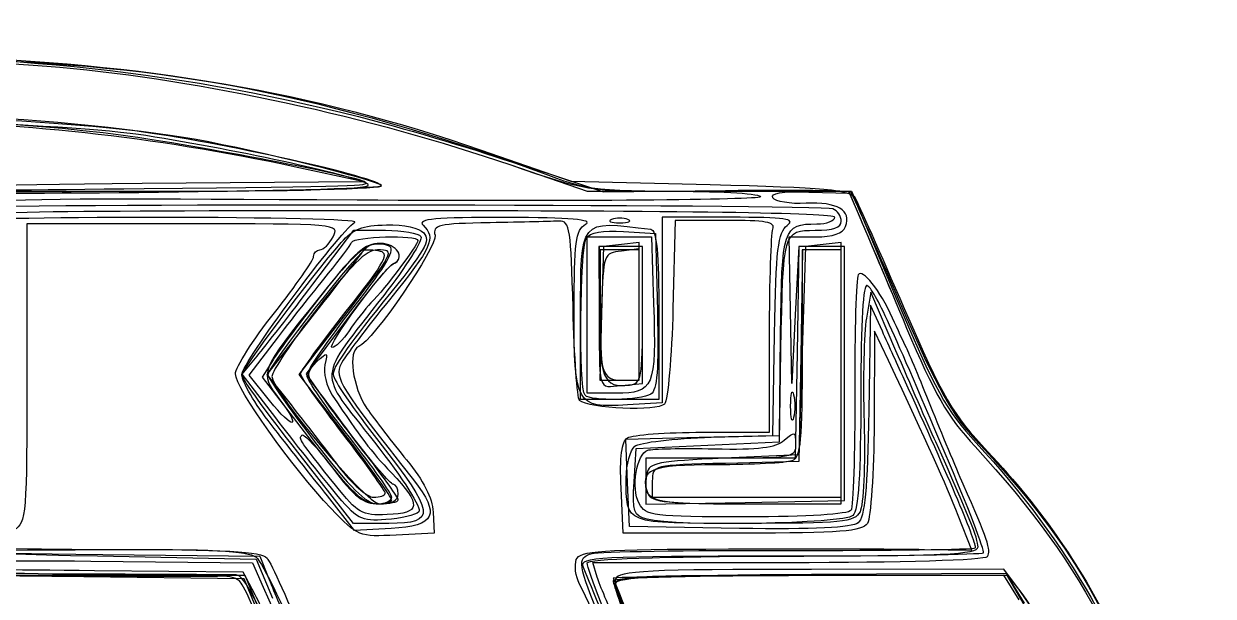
# Model space of a CAD drawing. Extents: x 0 to 107, y 0 to 68.
# Drawn here: x 59.06 to 107.36, y 44.59 to 67.84 of the extents above; entities that cross this region are included whole.
import ezdxf

# ---------------------------------------------------------------- set-up
doc = ezdxf.new("R2010")
doc.units = 0
doc.layers.add('Layer_1', color=7, linetype='CONTINUOUS')

msp = doc.modelspace()

# ---------------------------------------------------------------- linework, layer by layer
at = {"layer": 'Layer_1', "color": 7}
for points in [[(77.633625, 62.712865), (81.276946, 61.445104), (86.937166, 61.308645)], [(77.837363, 62.596588), (82.599864, 61.021594), (87.562678, 61.072964)], [(63.870928, 61.367088), (72.810277, 61.436768), (70.032152, 62.034398)], [(78.832328, 62.108971), (81.932733, 61.039898), (87.242114, 61.039898), (92.551496, 61.039898), (93.03789, 59.915419)], [(78.832328, 62.108971), (81.932733, 61.039898), (87.242114, 61.039898), (92.551496, 61.039898), (93.03789, 59.915419)], [(54.950898, 60.394051), (54.950898, 61.039894), (64.131942, 61.039894)], [(54.950898, 60.394051), (54.950898, 61.039894), (64.131942, 61.039894)], [(54.950898, 60.394051), (54.950898, 61.039894), (64.131942, 61.039894)], [(54.950898, 60.394051), (54.950898, 61.039894), (64.131942, 61.039894)], [(87.363902, 61.039894), (92.669177, 61.039894), (94.491887, 56.698639)], [(87.363902, 61.039894), (92.669177, 61.039894), (94.491887, 56.698639)], [(87.363902, 61.039894), (92.669177, 61.039894), (94.491887, 56.698639)], [(87.363902, 61.039894), (92.669177, 61.039894), (94.491887, 56.698639)], [(90.946104, 61.007995), (92.587404, 60.958745), (93.055843, 59.874854)], [(87.743668, 59.981864), (84.981118, 59.982181), (84.981118, 56.211556), (84.981118, 52.44093), (83.570576, 52.36021)], [(65.543544, 59.716996), (59.184235, 59.716996), (59.184235, 53.640886)], [(70.80295, 57.269581), (72.456432, 59.452394), (73.74222, 59.452394)], [(87.565794, 59.854694), (85.510282, 59.849294), (85.421832, 56.277653)], [(81.938405, 56.01281), (81.938405, 59.187811), (83.243751, 59.187811), (84.549094, 59.187811), (84.636034, 56.475831)], [(83.419215, 59.402401), (84.716533, 59.320101), (84.791463, 56.166145)], [(87.362363, 50.191999), (84.319653, 50.191999), (84.319653, 49.259064), (84.319653, 48.326133), (88.35455, 48.399173), (92.389447, 48.472213), (92.389447, 53.631589), (92.389447, 58.790965), (91.463405, 58.790965), (90.537364, 58.790965), (90.390718, 56.01284), (90.24407, 53.234714), (90.19228, 56.211277), (90.14049, 59.187841), (91.207126, 59.187841)], [(92.257157, 53.649133), (92.257157, 58.958375), (91.529553, 58.874655), (90.801949, 58.790935), (90.669657, 54.557601), (90.537366, 50.324266), (87.497561, 50.191975)], [(92.257157, 53.649133), (92.257157, 58.958375), (91.529553, 58.874655), (90.801949, 58.790935), (90.669657, 54.557601), (90.537366, 50.324266), (87.497561, 50.191975)], [(92.257157, 53.649133), (92.257157, 58.958375), (91.529553, 58.874655), (90.801949, 58.790935), (90.669657, 54.557601), (90.537366, 50.324266), (87.497561, 50.191975)], [(92.257157, 53.649133), (92.257157, 58.958375), (91.529553, 58.874655), (90.801949, 58.790935), (90.669657, 54.557601), (90.537366, 50.324266), (87.497561, 50.191975)], [(84.187364, 56.01281), (84.187364, 58.790935), (83.300716, 58.790935), (82.414068, 58.790935), (82.423568, 56.171397)], [(84.187364, 56.01281), (84.187364, 58.790935), (83.300716, 58.790935), (82.414068, 58.790935), (82.423568, 56.171397)], [(84.187364, 56.01281), (84.187364, 58.790935), (83.309444, 58.790935), (82.431523, 58.790935), (82.430223, 56.409685)], [(84.055072, 56.030384), (84.055072, 58.693792), (83.327468, 58.610072)], [(92.257157, 53.631559), (92.257157, 58.658643), (91.469961, 58.658643), (90.682765, 58.658643), (90.610065, 54.359163), (90.537365, 50.059683), (87.560801, 49.984873)], [(92.257157, 53.499267), (92.257157, 58.658643), (91.463407, 58.658643), (90.669657, 58.658643), (90.669657, 54.453616)], [(94.480812, 54.557601), (93.458471, 56.938852), (93.27669, 55.880518)], [(94.480812, 54.557597), (93.458471, 56.938848), (93.27669, 55.880514)], [(70.855028, 56.060194), (68.932263, 53.594036), (69.910269, 52.356026)], [(93.927335, 55.351352), (93.447782, 56.409685), (93.375212, 52.13727)], [(72.122525, 51.134541), (70.24415, 53.600998), (71.946122, 55.799092)], [(71.132935, 52.766275), (70.532958, 53.620783), (72.172584, 55.808984)], [(71.132935, 52.766275), (70.532958, 53.620783), (72.172584, 55.808984)], [(84.848822, 56.01281), (84.848822, 52.573226), (83.261322, 52.573226), (81.673821, 52.573226), (81.673821, 55.99498)], [(84.848822, 56.01281), (84.848822, 52.573226), (83.261322, 52.573226), (81.673821, 52.573226), (81.673821, 55.99498)], [(83.119722, 52.837809), (81.938405, 52.837809), (81.938405, 56.01281)], [(83.327372, 53.151775), (84.187387, 53.234685), (84.187364, 56.01281)], [(83.385311, 53.366976), (84.055072, 53.366976), (84.055072, 56.030384)], [(69.030153, 52.542711), (68.204341, 53.570325), (69.395408, 55.122297)], [(88.121126, 47.341166), (83.658197, 47.413846), (83.580167, 49.191007), (83.502127, 50.968167), (86.490581, 51.043087), (89.479031, 51.118007), (89.549301, 55.219051)], [(86.634749, 51.246255), (89.346742, 51.250355), (89.346742, 55.197466)], [(86.980768, 51.042053), (89.743615, 51.118013), (89.792555, 55.192809)], [(86.980768, 51.042049), (89.743615, 51.118009), (89.792555, 55.192805)], [(94.175705, 54.160724), (93.612901, 55.35135), (93.592421, 51.647182)], [(69.287913, 51.831422), (67.92575, 53.603159), (68.53761, 54.344963)], [(69.183982, 54.195803), (68.732687, 53.486088), (70.721294, 50.912989)], [(69.183982, 54.195803), (68.732687, 53.486088), (70.721294, 50.912989)], [(83.843993, 49.233953), (83.922783, 50.58885), (86.833201, 50.721141), (89.743619, 50.853433), (89.807979, 54.557601)], [(84.584238, 49.257269), (84.584238, 48.604476), (88.420697, 48.604476), (92.257156, 48.604476), (92.257157, 53.631559)], [(88.412395, 48.339891), (92.257157, 48.339891), (92.257157, 53.649133)], [(88.412395, 48.339891), (92.257157, 48.339891), (92.257157, 53.649133)], [(88.412395, 48.339891), (92.257157, 48.339891), (92.257157, 53.649133)], [(88.412395, 48.339891), (92.257157, 48.339891), (92.257157, 53.649133)], [(88.412395, 48.339891), (92.257157, 48.339891), (92.257157, 53.499267)], [(73.88581, 47.546141), (72.447801, 47.546141), (70.181642, 50.434636)], [(73.88581, 47.546141), (72.447801, 47.546141), (70.181642, 50.434636)], [(88.231594, 47.149263), (83.393599, 47.149263), (83.314399, 48.977662)], [(73.971806, 47.335669), (72.492638, 47.257499), (71.387897, 48.658582)], [(75.682057, 48.005757), (75.720697, 47.149286), (74.183658, 47.069466)], [(95.633578, 46.489806), (97.554791, 46.453086), (97.007633, 47.859514)], [(60.705587, 45.399067), (54.686315, 45.429517), (54.686315, 46.48785)], [(69.380012, 41.989889), (68.001233, 45.297182), (61.491762, 45.367912), (54.982294, 45.438642), (54.900454, 46.426242)], [(68.892477, 43.375867), (68.047776, 45.4233), (61.499337, 45.4264), (54.950898, 45.4295), (54.950898, 46.471069)], [(68.892477, 43.375867), (68.047776, 45.4233), (61.499337, 45.4264), (54.950898, 45.4295), (54.950898, 46.471069)], [(68.892477, 43.375867), (68.047776, 45.4233), (61.499337, 45.4264), (54.950898, 45.4295), (54.950898, 46.471069)], [(68.892477, 43.375867), (68.047776, 45.4233), (61.499337, 45.4264), (54.950898, 45.4295), (54.950898, 46.471069)], [(61.782773, 46.016127), (68.350457, 45.941317), (68.779913, 44.957789)], [(62.05244, 46.223223), (68.492518, 46.090931), (69.152397, 44.503431)], [(62.262911, 46.284731), (68.648877, 46.213951), (68.985422, 45.35869)], [(62.262911, 46.284727), (68.648877, 46.213947), (68.985422, 45.358686)], [(82.349026, 45.363441), (82.167316, 45.958753), (90.107035, 45.958753)], [(68.460225, 44.635723), (67.969862, 45.561765), (61.923401, 45.620975)], [(99.489492, 44.440379), (98.856524, 45.443068), (90.926631, 45.421688)], [(99.986766, 43.7384), (99.004034, 45.419337), (90.972079, 45.424437)], [(99.703323, 44.304521), (99.004034, 45.428526), (91.000386, 45.429055)], [(99.703323, 44.304521), (99.004034, 45.428526), (91.000386, 45.429055)], [(99.703323, 44.304521), (99.004034, 45.428526), (91.000386, 45.429055)], [(99.703323, 44.304521), (99.004034, 45.428526), (91.000386, 45.429055)], [(99.476168, 44.873184), (98.962424, 45.50752), (91.045729, 45.46623)], [(99.476168, 44.873184), (98.962424, 45.50752), (91.045729, 45.46623)], [(99.496321, 44.826599), (98.856334, 45.678933), (91.047073, 45.677633)]]:
    msp.add_lwpolyline(points, dxfattribs=at)
for points in [[(83.592051, 59.892206)], [(84.055072, 56.162676), (84.055072, 58.958375), (83.327468, 58.874655), (82.599864, 58.790935), (82.524464, 56.078956), (82.449064, 53.366976), (83.252072, 53.366976), (84.055077, 53.366976)], [(84.055072, 56.162676), (84.055072, 58.958375), (83.327468, 58.874655), (82.599864, 58.790935), (82.524464, 56.078956), (82.449064, 53.366976), (83.252072, 53.366976), (84.055077, 53.366976)], [(84.055072, 56.162676), (84.055072, 58.958375), (83.327468, 58.874655), (82.599864, 58.790935), (82.524464, 56.078956), (82.449064, 53.366976), (83.252072, 53.366976), (84.055077, 53.366976)], [(84.055072, 56.162676), (84.055072, 58.958375), (83.327468, 58.874655), (82.599864, 58.790935), (82.524464, 56.078956), (82.449064, 53.366976), (83.252072, 53.366976), (84.055077, 53.366976)], [(84.055072, 56.01281), (84.055072, 58.658643), (83.261322, 58.658643), (82.467572, 58.658643), (82.467572, 56.01281), (82.467572, 53.366976), (83.261322, 53.366976), (84.055072, 53.366976)], [(92.389449, 53.631559), (92.389449, 58.790935), (91.463407, 58.790935), (90.537366, 58.790935), (90.464666, 54.491455), (90.391966, 50.191975), (87.35581, 50.191975), (84.319654, 50.191975), (84.319654, 49.25904), (84.319654, 48.326109), (88.354551, 48.399149), (92.389448, 48.472189)], [(92.389449, 53.631559), (92.389449, 58.790935), (91.463407, 58.790935), (90.537366, 58.790935), (90.464666, 54.491455), (90.391966, 50.191975), (87.35581, 50.191975), (84.319654, 50.191975), (84.319654, 49.25904), (84.319654, 48.326109), (88.354551, 48.399149), (92.389448, 48.472189)], [(84.187392, 56.01281)], [(84.187392, 56.01281)], [(81.850212, 52.749608)], [(69.030153, 52.54272)], [(90.201874, 52.308642)], [(71.657948, 48.839602)], [(71.716892, 49.091409)], [(73.73632, 48.772464)], [(74.000903, 48.60531)], [(74.000903, 48.60531)], [(74.000903, 48.60531)], [(74.000903, 48.60531)], [(74.000903, 48.503988)], [(74.265487, 48.502914)], [(74.265487, 48.502914)]]:
    msp.add_lwpolyline(points, close=True, dxfattribs=at)
for points in [[(27.791423, 62.383379), (42.572727, 67.378023), (59.020866, 67.844252), (74.059612, 63.694871)], [(27.791423, 62.383379), (42.572727, 67.378023), (59.020866, 67.844252), (74.059612, 63.694871)], [(27.791423, 62.383379), (42.572727, 67.378023), (59.020866, 67.844252), (74.059612, 63.694871)], [(27.791423, 62.383379), (42.572727, 67.378023), (59.020866, 67.844252), (74.059612, 63.694871)], [(40.652898, 65.437908), (45.4586, 66.284842), (54.92321, 66.590786), (60.526998, 66.080339)], [(40.661738, 65.439443), (45.458262, 66.284804), (54.928306, 66.590334), (60.526998, 66.080352)], [(40.661738, 65.439443), (45.458262, 66.284804), (54.928306, 66.590334), (60.526998, 66.080352)], [(53.363397, 66.443673), (63.150528, 66.413203), (69.146665, 65.470667), (77.837363, 62.596588)], [(55.480065, 66.51483), (63.936269, 66.260946), (70.843955, 65.075459), (77.633625, 62.712865)], [(60.526998, 66.080352), (66.302265, 65.554286), (73.147394, 64.069221), (78.832328, 62.108971)], [(60.526998, 66.080352), (66.302265, 65.554286), (73.147394, 64.069221), (78.832328, 62.108971)], [(60.526998, 66.080339), (66.302265, 65.554273), (73.147394, 64.069208), (78.832328, 62.108959)], [(63.098546, 63.30329), (54.485263, 64.460222), (43.800203, 63.923553), (35.371727, 61.910679)], [(70.032152, 62.034398), (58.665311, 64.479632), (47.532318, 64.479632), (36.165477, 62.034398)], [(63.152984, 63.548007), (55.983527, 64.426301), (48.103802, 64.334083), (41.192561, 63.291)], [(66.063401, 63.136518), (60.744986, 64.09976), (49.59274, 64.399216), (44.23527, 63.722638)], [(66.063401, 63.136518), (60.744986, 64.09976), (49.59274, 64.399216), (44.23527, 63.722638)], [(64.01415, 63.302255), (62.591625, 63.528908), (58.74817, 63.783245), (55.451046, 63.868911)], [(64.01415, 63.302255), (62.591625, 63.528908), (58.74817, 63.783245), (55.451046, 63.868911)], [(64.01415, 63.302255), (62.591625, 63.528908), (58.74817, 63.783245), (55.451046, 63.868911)], [(64.01415, 63.302255), (62.591625, 63.528908), (58.74817, 63.783245), (55.451046, 63.868911)], [(72.920521, 61.412032), (72.702785, 61.624446), (66.026201, 62.910047), (63.098546, 63.30329)], [(73.590798, 61.273719), (73.138189, 61.694765), (66.53328, 63.133904), (63.152984, 63.548007)], [(73.041319, 61.31156), (72.735324, 61.617556), (67.91204, 62.681199), (64.01415, 63.302255)], [(73.041319, 61.31156), (72.735324, 61.617556), (67.91204, 62.681199), (64.01415, 63.302255)], [(73.041319, 61.31156), (72.735324, 61.617556), (67.91204, 62.681199), (64.01415, 63.302255)], [(73.041319, 61.31156), (72.735324, 61.617556), (67.91204, 62.681199), (64.01415, 63.302255)], [(74.059612, 63.694871), (76.201954, 63.103771), (78.878146, 62.264587), (80.006703, 61.830019)], [(74.059612, 63.694871), (76.201954, 63.103771), (78.878146, 62.264587), (80.006703, 61.830019)], [(74.059612, 63.694871), (76.201954, 63.103771), (78.878146, 62.264587), (80.006703, 61.830019)], [(74.059612, 63.694871), (76.201954, 63.103771), (78.878146, 62.264587), (80.006703, 61.830019)], [(73.590798, 61.269382), (73.331663, 61.505977), (68.637961, 62.670228), (66.063401, 63.136518)], [(73.590798, 61.269382), (73.331663, 61.505977), (68.637961, 62.670228), (66.063401, 63.136518)], [(78.832328, 62.108959), (81.860591, 61.06477), (82.016275, 61.039894), (85.52306, 61.039894)], [(54.840144, 60.970213), (54.909964, 61.220047), (57.045239, 61.313886), (63.870928, 61.367088)], [(63.946734, 61.150899), (72.788687, 61.246919), (73.081052, 61.255423), (72.920521, 61.412032)], [(80.006703, 61.830019), (82.039135, 61.0474), (82.109025, 61.039894), (87.363902, 61.039894)], [(80.006703, 61.830019), (82.039135, 61.0474), (82.109025, 61.039894), (87.363902, 61.039894)], [(80.006703, 61.830019), (82.039135, 61.0474), (82.109025, 61.039894), (87.363902, 61.039894)], [(80.006703, 61.830019), (82.039135, 61.0474), (82.109025, 61.039894), (87.363902, 61.039894)], [(55.215482, 60.561295), (55.215482, 61.013971), (55.719894, 61.039892), (64.528817, 61.039892)], [(55.215482, 60.561295), (55.215482, 61.013971), (55.719894, 61.039892), (64.528817, 61.039892)], [(55.413919, 61.051579), (55.668581, 61.057979), (59.508347, 61.102699), (63.946734, 61.150899)], [(55.678503, 61.026058), (57.358609, 60.855155), (73.796428, 61.082428), (73.590798, 61.273719)], [(64.131942, 61.039894), (70.412205, 61.039894), (73.227152, 61.125724), (73.041319, 61.31156)], [(64.131942, 61.039894), (70.412205, 61.039894), (73.227152, 61.125724), (73.041319, 61.31156)], [(64.131942, 61.039894), (70.412205, 61.039894), (73.227152, 61.125724), (73.041319, 61.31156)], [(64.131942, 61.039894), (70.412205, 61.039894), (73.227152, 61.125724), (73.041319, 61.31156)], [(64.528817, 61.039892), (69.805045, 61.039892), (73.733198, 61.139372), (73.590798, 61.269382)], [(64.528817, 61.039892), (69.805045, 61.039892), (73.733198, 61.139372), (73.590798, 61.269382)], [(85.52306, 61.039894), (87.497739, 61.039894), (89.049856, 60.937101), (88.972209, 60.811465)], [(86.937166, 61.308645), (91.594945, 61.196353), (92.636379, 61.101898), (92.817553, 60.775311)], [(87.562678, 61.072964), (90.292227, 61.101214), (92.573467, 61.075564), (92.632101, 61.015964)], [(89.480496, 60.772971), (89.36133, 60.965783), (89.832872, 61.041399), (90.946104, 61.007995)], [(92.632101, 61.015964), (92.690741, 60.956364), (93.588146, 58.948289), (94.626343, 56.553582)], [(72.598978, 60.676239), (54.579405, 60.779705), (54.886573, 60.805889), (55.803822, 59.244581)], [(91.915872, 60.320495), (91.444459, 60.501393), (56.781694, 60.535446), (56.207675, 60.355575)], [(88.972209, 60.811465), (88.894449, 60.685651), (81.539275, 60.624904), (72.598978, 60.676239)], [(90.827684, 60.549339), (90.18336, 60.515989), (89.577125, 60.616619), (89.480496, 60.772971)], [(92.432885, 59.6025), (92.686591, 60.263651), (92.09136, 60.614752), (90.827684, 60.549339)], [(92.817553, 60.775311), (92.938642, 60.55703), (93.836649, 58.532966), (94.813121, 56.277393)], [(74.0009, 60.246141), (58.512191, 60.246141), (56.009229, 60.193101), (56.009229, 59.864881)], [(74.0009, 60.246137), (58.512191, 60.246137), (56.009229, 60.193097), (56.009229, 59.864877)], [(64.497952, 59.977493), (59.926173, 59.979693), (56.268874, 59.898293), (56.370619, 59.796549)], [(72.508289, 59.779056), (72.674386, 59.885968), (69.069733, 59.975265), (64.497952, 59.977493)], [(91.992571, 59.981558), (91.992571, 60.155353), (85.81896, 60.246141), (74.0009, 60.246141)], [(91.992571, 59.981554), (91.992571, 60.155349), (85.81896, 60.246137), (74.0009, 60.246137)], [(78.644346, 59.973503), (75.773616, 59.979803), (75.023964, 59.910993), (75.270907, 59.664049)], [(81.872263, 59.695773), (82.203059, 59.888443), (81.281257, 59.967755), (78.644346, 59.973503)], [(81.673821, 55.99498), (81.673821, 59.947228), (81.601481, 59.858246), (84.518093, 59.493729)], [(81.673821, 55.99498), (81.673821, 59.947228), (81.601481, 59.858246), (84.518093, 59.493729)], [(83.592051, 59.892206), (83.41015, 59.965606), (83.112494, 59.965606), (82.930593, 59.892206)], [(90.062892, 59.650823), (90.427197, 59.922601), (90.013802, 59.981608), (87.743668, 59.981864)], [(91.264967, 59.712923), (91.665149, 59.715123), (91.992571, 59.836037), (91.992571, 59.981558)], [(91.264967, 59.712919), (91.665149, 59.715119), (91.992571, 59.836033), (91.992571, 59.981554)], [(92.257163, 59.820962), (92.257163, 60.023674), (92.103583, 60.248464), (91.915872, 60.320495)], [(93.03789, 59.915419), (93.305407, 59.296956), (94.14854, 57.302658), (94.911519, 55.483647)], [(93.03789, 59.915419), (93.305407, 59.296956), (94.14854, 57.302658), (94.911519, 55.483647)], [(71.619654, 59.187829), (71.899205, 59.710173), (71.820867, 59.716996), (65.543544, 59.716996)], [(67.915489, 53.586196), (67.915489, 54.066657), (71.8265, 59.340203), (72.508289, 59.779056)], [(71.947556, 58.954565), (72.429195, 59.505461), (72.804988, 59.652416), (73.782265, 59.672032)], [(71.947556, 58.954565), (72.429195, 59.505461), (72.804988, 59.652416), (73.782265, 59.672032)], [(73.74222, 59.452394), (74.449401, 59.452394), (75.098247, 59.338743), (75.184096, 59.199836)], [(73.782265, 59.672032), (74.504736, 59.686532), (75.130648, 59.552861), (75.300915, 59.347702)], [(73.782265, 59.672032), (74.504736, 59.686532), (75.130648, 59.552861), (75.300915, 59.347702)], [(75.270907, 59.664049), (75.805858, 59.129099), (75.648761, 58.78038), (73.904879, 56.631806)], [(77.994427, 59.761096), (75.889922, 59.721716), (75.650924, 59.667366), (75.759324, 59.25285)], [(80.813927, 59.827246), (80.559266, 59.815116), (79.290491, 59.785356), (77.994427, 59.761096)], [(81.36479, 56.277418), (81.28604, 59.47958), (81.229021, 59.847012), (80.813927, 59.827246)], [(81.409242, 56.164339), (81.409242, 58.99164), (81.470912, 59.462009), (81.872263, 59.695773)], [(81.901912, 59.137818), (82.047523, 59.367424), (82.560499, 59.456876), (83.419215, 59.402401)], [(82.930593, 59.892206), (82.748692, 59.818806), (82.897523, 59.758754), (83.261322, 59.758754)], [(83.261322, 59.758754), (83.625124, 59.758754), (83.773952, 59.818804), (83.592051, 59.892206)], [(84.518093, 59.493729), (84.763597, 59.463049), (84.848822, 58.566043), (84.848822, 56.01281)], [(84.518093, 59.493729), (84.763597, 59.463049), (84.848822, 58.566043), (84.848822, 56.01281)], [(89.484023, 59.502325), (89.592219, 59.78428), (89.185819, 59.858933), (87.565794, 59.854694)], [(89.346742, 55.197466), (89.346742, 57.368377), (89.408522, 59.305564), (89.484023, 59.502325)], [(89.549301, 55.219051), (89.608841, 58.693979), (89.687253, 59.370587), (90.062892, 59.650823)], [(89.792555, 55.192809), (89.845165, 59.572906), (89.888275, 59.705257), (91.264967, 59.712923)], [(89.792555, 55.192805), (89.845165, 59.572902), (89.888275, 59.705253), (91.264967, 59.712919)], [(89.807979, 54.557601), (89.892979, 59.44935), (89.893839, 59.452394), (91.20387, 59.452394)], [(91.20387, 59.452394), (91.927789, 59.452394), (92.257163, 59.567649), (92.257163, 59.820962)], [(91.207126, 59.187841), (91.931505, 59.187841), (92.324821, 59.320895), (92.432885, 59.6025)], [(93.055843, 59.874854), (93.313484, 59.278715), (94.148539, 57.302682), (94.911518, 55.483671)], [(67.915485, 53.567605), (67.915485, 53.804224), (70.716659, 57.546671), (71.947556, 58.954565)], [(67.915485, 53.567605), (67.915485, 53.804224), (70.716659, 57.546671), (71.947556, 58.954565)], [(71.08118, 58.658661), (71.221581, 58.658661), (71.463894, 58.896786), (71.619654, 59.187829)], [(71.433793, 57.706689), (71.899817, 58.27452), (72.320798, 58.840067), (72.369304, 58.96346)], [(72.369304, 58.96346), (72.465874, 59.20912), (75.059237, 59.280854), (75.059237, 59.03787)], [(75.759324, 59.25285), (75.87615, 58.806107), (73.221291, 54.928708), (72.665272, 54.734011)], [(75.059237, 59.03787), (75.059237, 58.850169), (73.755418, 57.110671), (73.158697, 56.502256)], [(75.300915, 59.347702), (75.580892, 59.010349), (75.414326, 58.725623), (73.65904, 56.541103)], [(75.300915, 59.347702), (75.580892, 59.010349), (75.414326, 58.725623), (73.65904, 56.541103)], [(75.184096, 59.199836), (75.269946, 59.060928), (74.592363, 57.985407), (73.678357, 56.809788)], [(81.850212, 52.749615), (81.594713, 53.005112), (81.641013, 58.726426), (81.901912, 59.137818)], [(73.107801, 58.84019), (72.68876, 58.679388), (68.973818, 53.953964), (68.973818, 53.581742)], [(73.107801, 58.84019), (72.68876, 58.679388), (68.973818, 53.953964), (68.973818, 53.581742)], [(73.107801, 58.84019), (72.68876, 58.679388), (68.973818, 53.953964), (68.973818, 53.581742)], [(73.107801, 58.84019), (72.68876, 58.679388), (68.973818, 53.953964), (68.973818, 53.581742)], [(70.825904, 58.387128), (70.825904, 58.536471), (70.940778, 58.658661), (71.08118, 58.658661)], [(72.837463, 58.613877), (72.804643, 58.565737), (71.912549, 57.416581), (70.855028, 56.060194)], [(73.421206, 58.656868), (72.964757, 58.655568), (72.341957, 58.04749), (70.958194, 56.252191)], [(73.537882, 58.923038), (72.944199, 58.92288), (72.488761, 58.521116), (71.063456, 56.740225)], [(73.525645, 58.923227), (72.918857, 58.923227), (72.502503, 58.56195), (71.21054, 56.914373)], [(73.525645, 58.923227), (72.918857, 58.923227), (72.502503, 58.56195), (71.21054, 56.914373)], [(71.946122, 55.799092), (74.161103, 58.659734), (74.160733, 58.659017), (73.421206, 58.656868)], [(72.153301, 56.165732), (73.79701, 58.255703), (73.946079, 58.536386), (73.453501, 58.613877)], [(72.420663, 56.286699), (73.853231, 58.122709), (74.187247, 58.705275), (73.875872, 58.82476)], [(72.420663, 56.286699), (73.853231, 58.122709), (74.187247, 58.705275), (73.875872, 58.82476)], [(72.420663, 56.286699), (73.853231, 58.122709), (74.187247, 58.705275), (73.875872, 58.82476)], [(72.420663, 56.286699), (73.853231, 58.122709), (74.187247, 58.705275), (73.875872, 58.82476)], [(73.453501, 58.613877), (73.147497, 58.662017), (72.870282, 58.662017), (72.837463, 58.613877)], [(73.875872, 58.82476), (73.653597, 58.91006), (73.307964, 58.917), (73.107801, 58.84019)], [(73.875872, 58.82476), (73.653597, 58.91006), (73.307964, 58.917), (73.107801, 58.84019)], [(73.875872, 58.82476), (73.653597, 58.91006), (73.307964, 58.917), (73.107801, 58.84019)], [(73.875872, 58.82476), (73.653597, 58.91006), (73.307964, 58.917), (73.107801, 58.84019)], [(74.03885, 58.085379), (74.598206, 58.303049), (74.21833, 58.923227), (73.525645, 58.923227)], [(74.03885, 58.085379), (74.598206, 58.303049), (74.21833, 58.923227), (73.525645, 58.923227)], [(74.058151, 58.085384), (74.590107, 58.311662), (74.210268, 58.923217), (73.537882, 58.923038)], [(83.327468, 58.610072), (82.605118, 58.526952), (82.599303, 58.510262), (82.522306, 56.29951)], [(69.238403, 56.102252), (70.111529, 57.209591), (70.825904, 58.237785), (70.825904, 58.387128)], [(71.573758, 54.689897), (71.317255, 54.689897), (73.685739, 57.926972), (74.058151, 58.085384)], [(72.172584, 55.808984), (73.074379, 57.012495), (73.914199, 58.036872), (74.03885, 58.085379)], [(72.172584, 55.808984), (73.074379, 57.012495), (73.914199, 58.036872), (74.03885, 58.085379)], [(69.395408, 55.122297), (70.050496, 55.975881), (70.967769, 57.138858), (71.433793, 57.706689)], [(92.943154, 57.64004), (92.860684, 57.506607), (92.799638, 55.361024), (92.807486, 52.872076)], [(94.345521, 55.880541), (93.835618, 57.021847), (93.117744, 57.922535), (92.943154, 57.64004)], [(68.53761, 54.344963), (68.874131, 54.752955), (69.893534, 56.069034), (70.80295, 57.269581)], [(93.314636, 57.203963), (93.143255, 57.309882), (93.050907, 55.758701), (93.050907, 52.774049)], [(96.483361, 50.381638), (94.131747, 55.905076), (93.614555, 57.018604), (93.314636, 57.203963)], [(71.063456, 56.740225), (68.615384, 53.681407), (68.612985, 53.67541), (69.416209, 52.62233)], [(71.21054, 56.914373), (70.344146, 55.809504), (69.432193, 54.586147), (69.183982, 54.195803)], [(71.21054, 56.914373), (70.344146, 55.809504), (69.432193, 54.586147), (69.183982, 54.195803)], [(73.678357, 56.809788), (70.915572, 53.256222), (70.952648, 53.839515), (73.299201, 50.844569)], [(73.65904, 56.541103), (72.125755, 54.632871), (71.619652, 53.900924), (71.619652, 53.591652)], [(73.65904, 56.541103), (72.125755, 54.632871), (71.619652, 53.900924), (71.619652, 53.591652)], [(73.904879, 56.631806), (72.97894, 55.490987), (72.096039, 54.316336), (71.942877, 54.021473)], [(94.491887, 56.698639), (96.054019, 52.97802), (96.518823, 52.136402), (97.743125, 50.811658)], [(94.491887, 56.698639), (96.054019, 52.97802), (96.518823, 52.136402), (97.743125, 50.811658)], [(94.491887, 56.698639), (96.054019, 52.97802), (96.518823, 52.136402), (97.743125, 50.811658)], [(94.491887, 56.698639), (96.054019, 52.97802), (96.518823, 52.136402), (97.743125, 50.811658)], [(94.626343, 56.553582), (96.217249, 52.883997), (96.732022, 51.96899), (97.901084, 50.732746)], [(67.650903, 53.618417), (67.650903, 53.877188), (68.365278, 54.994913), (69.238403, 56.102252)], [(70.958194, 56.252191), (69.939548, 54.930595), (69.119823, 53.698177), (69.136584, 53.513484)], [(70.296736, 53.619238), (70.296736, 53.721469), (71.132189, 54.867391), (72.153301, 56.165732)], [(70.561319, 53.562142), (70.561319, 53.75001), (71.398024, 54.97606), (72.420663, 56.286699)], [(70.561319, 53.562142), (70.561319, 53.75001), (71.398024, 54.97606), (72.420663, 56.286699)], [(70.561319, 53.562142), (70.561319, 53.75001), (71.398024, 54.97606), (72.420663, 56.286699)], [(70.561319, 53.562142), (70.561319, 53.75001), (71.398024, 54.97606), (72.420663, 56.286699)], [(73.158697, 56.502256), (72.913766, 56.252523), (72.513119, 55.74258), (72.268371, 55.369048)], [(81.629373, 52.540671), (81.532163, 52.631351), (81.4131, 54.312886), (81.36479, 56.277418)], [(83.570576, 52.36021), (81.475594, 52.24032), (81.409242, 52.35711), (81.409242, 56.164339)], [(82.430223, 56.409685), (82.428323, 52.786456), (82.353643, 53.05789), (83.327372, 53.151775)], [(82.423568, 56.171397), (82.433468, 53.421618), (82.594052, 53.030953), (83.658225, 53.167023)], [(82.423568, 56.171397), (82.433468, 53.421618), (82.594052, 53.030953), (83.658225, 53.167023)], [(82.522306, 56.29951), (82.429866, 53.645385), (82.511796, 53.366976), (83.385311, 53.366976)], [(84.636034, 56.475831), (84.745018, 53.076103), (84.645734, 52.837809), (83.119722, 52.837809)], [(84.791463, 56.166145), (84.847183, 53.82079), (84.779343, 52.956958), (84.52688, 52.796758)], [(85.421832, 56.277653), (85.373182, 54.31325), (85.217505, 52.566388), (85.075876, 52.395736)], [(94.813121, 56.277393), (96.376173, 52.666861), (96.782242, 51.970653), (98.208181, 50.456558)], [(83.658225, 53.167023), (84.149498, 53.229843), (84.187392, 53.433626), (84.187392, 56.01281)], [(83.658225, 53.167023), (84.149498, 53.229843), (84.187392, 53.433626), (84.187392, 56.01281)], [(93.27669, 55.880518), (93.17671, 55.298435), (93.135082, 53.397698), (93.18418, 51.65666)], [(93.27669, 55.880514), (93.17671, 55.298431), (93.135082, 53.397694), (93.18418, 51.656656)], [(94.905215, 54.6733), (94.792431, 54.900679), (94.540563, 55.443979), (94.345521, 55.880541)], [(72.268371, 55.369048), (72.023623, 54.995515), (71.711047, 54.689897), (71.573758, 54.689897)], [(94.810239, 53.410793), (94.588394, 53.896017), (94.191088, 54.769267), (93.927335, 55.351352)], [(94.911518, 55.483671), (96.022871, 52.834106), (96.576364, 51.875734), (97.694685, 50.664628)], [(94.911519, 55.483647), (96.022872, 52.834082), (96.576365, 51.87571), (97.694686, 50.664604)], [(94.911519, 55.483647), (96.022872, 52.834082), (96.576365, 51.87571), (97.694686, 50.664604)], [(72.665272, 54.734011), (72.207895, 54.573854), (72.403318, 53.066368), (72.99154, 52.217215)], [(95.899183, 52.29205), (95.465293, 53.374269), (95.018007, 54.445831), (94.905215, 54.6733)], [(70.73207, 53.314115), (70.553143, 53.553072), (70.619527, 53.795462), (70.949455, 54.107865)], [(70.949455, 54.107865), (71.399231, 54.533749), (71.41718, 54.527161), (71.28782, 53.983687)], [(90.669657, 54.453616), (90.669657, 50.863257), (90.608477, 50.225114), (90.251142, 50.08799)], [(97.007633, 47.859514), (96.510489, 49.137365), (95.743158, 50.844729), (94.175705, 54.160724)], [(96.09699, 50.853433), (95.770381, 51.581038), (95.043099, 53.247913), (94.480812, 54.557601)], [(96.09699, 50.853429), (95.770381, 51.581034), (95.043099, 53.247909), (94.480812, 54.557597)], [(59.184235, 53.640886), (59.184235, 47.904405), (59.155625, 47.549469), (58.672462, 47.290884)], [(71.28782, 53.983687), (71.21269, 53.668032), (71.34591, 53.117403), (71.58387, 52.760067)], [(71.942877, 54.021473), (71.659452, 53.47583), (71.913417, 53.069075), (74.882623, 49.313027)], [(71.537824, 48.153034), (69.971374, 49.796605), (67.650903, 53.059409), (67.650903, 53.618417)], [(70.181642, 50.434636), (68.935255, 52.023309), (67.915485, 53.433145), (67.915485, 53.567605)], [(70.181642, 50.434636), (68.935255, 52.023309), (67.915485, 53.433145), (67.915485, 53.567605)], [(69.099322, 51.563177), (68.448214, 52.390107), (67.915489, 53.300466), (67.915489, 53.586196)], [(68.973818, 53.581742), (68.973818, 53.445686), (69.837022, 52.21084), (70.892048, 50.837638)], [(68.973818, 53.581742), (68.973818, 53.445686), (69.837022, 52.21084), (70.892048, 50.837638)], [(68.973818, 53.581742), (68.973818, 53.445686), (69.837022, 52.21084), (70.892048, 50.837638)], [(68.973818, 53.581742), (68.973818, 53.445686), (69.837022, 52.21084), (70.892048, 50.837638)], [(69.136584, 53.513484), (69.198694, 52.829091), (72.977997, 48.339891), (73.492056, 48.339891)], [(72.016527, 51.18691), (71.070642, 52.42246), (70.296736, 53.517008), (70.296736, 53.619238)], [(72.281111, 51.045643), (71.335225, 52.24185), (70.561319, 53.374274), (70.561319, 53.562142)], [(72.281111, 51.045643), (71.335225, 52.24185), (70.561319, 53.374274), (70.561319, 53.562142)], [(72.281111, 51.045643), (71.335225, 52.24185), (70.561319, 53.374274), (70.561319, 53.562142)], [(72.281111, 51.045643), (71.335225, 52.24185), (70.561319, 53.374274), (70.561319, 53.562142)], [(72.426412, 51.051876), (71.636194, 52.106903), (70.873742, 53.12491), (70.73207, 53.314115)], [(71.619652, 53.591652), (71.619652, 53.393304), (72.45309, 52.169565), (73.471736, 50.872232)], [(71.619652, 53.591652), (71.619652, 53.393304), (72.45309, 52.169565), (73.471736, 50.872232)], [(97.701787, 46.552574), (97.802871, 46.653658), (96.656669, 49.372242), (94.810239, 53.410793)], [(72.999198, 50.288853), (72.30274, 51.181456), (71.462921, 52.296296), (71.132935, 52.766275)], [(72.999198, 50.288853), (72.30274, 51.181456), (71.462921, 52.296296), (71.132935, 52.766275)], [(71.58387, 52.760067), (72.768674, 50.9809), (73.124666, 50.512963), (73.989944, 49.597387)], [(84.52688, 52.796758), (84.117635, 52.537083), (82.098309, 52.501515), (81.850212, 52.749608)], [(90.201874, 52.308642), (90.201874, 52.817965), (90.256324, 53.026325), (90.322876, 52.771663)], [(90.322876, 52.771663), (90.389426, 52.517002), (90.389426, 52.100283), (90.322876, 51.845621)], [(92.807486, 52.872076), (92.815386, 50.383129), (92.747226, 48.226125), (92.656134, 48.078733)], [(93.050907, 52.774049), (93.050907, 49.554565), (92.955967, 48.086198), (92.733407, 47.863641)], [(69.416209, 52.62233), (70.367181, 51.375543), (70.024852, 51.304947), (69.030153, 52.54272)], [(69.910269, 52.356026), (70.448173, 51.675122), (71.316374, 50.552469), (71.839608, 49.861245)], [(72.99154, 52.217215), (73.309514, 51.758189), (74.036267, 50.815532), (74.606547, 50.122424)], [(85.075876, 52.395736), (84.814881, 52.081258), (81.994732, 52.199852), (81.629373, 52.540671)], [(90.322876, 51.845621), (90.256326, 51.59096), (90.201874, 51.799321), (90.201874, 52.308642)], [(97.213257, 49.133754), (96.924406, 49.788598), (96.333071, 51.209832), (95.899183, 52.29205)], [(71.657948, 48.839602), (71.103617, 49.510647), (70.037103, 50.856965), (69.287913, 51.831422)], [(93.375212, 52.13727), (93.320762, 48.931706), (93.212925, 47.790397), (92.943349, 47.566668)], [(71.387897, 48.658582), (70.78029, 49.429179), (69.750433, 50.736246), (69.099322, 51.563177)], [(83.578983, 51.024132), (83.768065, 51.144072), (85.14316, 51.244027), (86.634749, 51.246255)], [(89.942051, 50.92827), (90.364789, 51.297192), (90.405072, 51.282741), (90.405072, 50.762172)], [(93.18418, 51.65666), (93.23328, 49.915621), (93.15965, 48.278511), (93.020577, 48.018639)], [(93.18418, 51.656656), (93.23328, 49.915617), (93.15965, 48.278507), (93.020577, 48.018635)], [(93.592421, 51.647182), (93.581171, 49.609889), (93.458923, 47.76442), (93.320773, 47.546139)], [(71.716892, 49.091409), (70.254386, 50.920713), (70.209989, 50.987179), (70.35424, 51.13143)], [(70.35424, 51.13143), (70.42734, 51.204531), (70.983946, 50.606341), (71.591141, 49.802119)], [(70.721294, 50.912989), (72.436932, 48.693089), (72.816664, 48.339891), (73.487693, 48.339891)], [(70.721294, 50.912989), (72.436932, 48.693089), (72.816664, 48.339891), (73.487693, 48.339891)], [(70.892048, 50.837638), (72.308265, 48.994319), (72.966075, 48.340777), (73.40559, 48.340401)], [(70.892048, 50.837638), (72.308265, 48.994319), (72.966075, 48.340777), (73.40559, 48.340401)], [(70.892048, 50.837638), (72.308265, 48.994319), (72.966075, 48.340777), (73.40559, 48.340401)], [(70.892048, 50.837638), (72.308265, 48.994319), (72.966075, 48.340777), (73.40559, 48.340401)], [(73.73632, 48.772464), (73.73632, 48.864854), (72.962413, 49.951359), (72.016527, 51.18691)], [(74.000903, 48.503988), (74.000903, 48.594238), (73.155633, 49.77799), (72.122525, 51.134541)], [(74.000903, 48.605308), (74.000903, 48.751287), (73.226996, 49.849437), (72.281111, 51.045643)], [(74.000903, 48.605308), (74.000903, 48.751287), (73.226996, 49.849437), (72.281111, 51.045643)], [(74.000903, 48.605308), (74.000903, 48.751287), (73.226996, 49.849437), (72.281111, 51.045643)], [(74.000903, 48.605308), (74.000903, 48.751287), (73.226996, 49.849437), (72.281111, 51.045643)], [(74.064327, 49.133647), (73.953691, 49.133647), (73.216627, 49.99685), (72.426412, 51.051876)], [(73.299201, 50.844569), (74.484001, 49.332391), (75.237293, 48.147531), (75.100718, 48.010956)], [(73.471736, 50.872232), (75.78564, 47.925279), (75.832839, 47.546141), (73.88581, 47.546141)], [(73.471736, 50.872232), (75.78564, 47.925279), (75.832839, 47.546141), (73.88581, 47.546141)], [(83.314399, 48.977662), (83.258789, 50.261489), (83.337579, 50.871012), (83.578983, 51.024132)], [(83.871913, 50.678927), (84.06222, 50.836866), (85.461204, 51.000273), (86.980768, 51.042053)], [(83.871913, 50.678923), (84.06222, 50.836862), (85.461204, 51.000269), (86.980768, 51.042049)], [(87.097779, 50.574736), (88.910008, 50.536266), (89.589673, 50.620756), (89.942051, 50.92827)], [(90.405072, 50.762172), (90.405072, 50.211383), (90.301628, 50.191999), (87.362363, 50.191999)], [(97.813409, 46.586465), (97.813409, 46.931942), (97.43489, 47.872931), (96.09699, 50.853433)], [(97.813409, 46.586461), (97.813409, 46.931938), (97.43489, 47.872927), (96.09699, 50.853429)], [(97.743125, 50.811658), (105.327712, 42.604831), (107.364647, 33.745224), (103.725379, 24.791968)], [(97.743125, 50.811658), (105.327712, 42.604831), (107.364647, 33.745224), (103.725379, 24.791968)], [(97.743125, 50.811658), (105.327712, 42.604831), (107.364647, 33.745224), (103.725379, 24.791968)], [(97.743125, 50.811658), (105.327712, 42.604831), (107.364647, 33.745224), (103.725379, 24.791968)], [(97.901084, 50.732746), (101.767222, 46.644439), (103.958006, 42.726197), (105.078046, 37.896685)], [(74.265487, 48.502914), (74.265487, 48.592584), (73.695655, 49.396251), (72.999198, 50.288853)], [(74.265487, 48.502914), (74.265487, 48.592584), (73.695655, 49.396251), (72.999198, 50.288853)], [(83.525904, 49.387467), (83.525904, 49.939831), (83.681609, 50.520987), (83.871913, 50.678927)], [(83.525904, 49.387463), (83.525904, 49.939827), (83.681609, 50.520983), (83.871913, 50.678923)], [(84.046765, 48.355432), (83.711035, 48.982749), (83.937428, 50.36162), (84.401968, 50.518826)], [(84.401968, 50.518826), (84.574976, 50.577376), (85.788092, 50.602536), (87.097779, 50.574736)], [(98.029931, 46.351552), (98.095221, 46.416842), (97.399264, 48.23038), (96.483361, 50.381638)], [(97.694685, 50.664628), (102.26967, 45.71006), (104.551156, 41.201324), (105.220539, 35.791819)], [(97.694686, 50.664604), (102.269671, 45.710036), (104.551157, 41.2013), (105.22054, 35.791795)], [(97.694686, 50.664604), (102.269671, 45.710036), (104.551157, 41.2013), (105.22054, 35.791795)], [(98.208181, 50.456558), (100.425532, 48.102118), (102.122997, 45.640029), (103.383765, 42.949612)], [(71.591141, 49.802119), (72.494693, 48.605372), (72.837683, 48.339897), (73.480306, 48.339897)], [(71.839608, 49.861245), (72.36284, 49.170021), (73.003651, 48.604475), (73.263628, 48.604475)], [(74.606547, 50.122424), (75.293477, 49.287539), (75.656459, 48.573172), (75.682057, 48.005757)], [(87.20013, 49.927391), (84.47078, 49.927391), (84.030659, 49.73922), (84.415337, 48.736766)], [(87.497561, 50.191975), (84.835535, 50.076124), (84.446393, 50.000219), (84.366328, 49.581207)], [(87.497561, 50.191975), (84.835535, 50.076124), (84.446393, 50.000219), (84.366328, 49.581207)], [(87.497561, 50.191975), (84.835535, 50.076124), (84.446393, 50.000219), (84.366328, 49.581207)], [(87.497561, 50.191975), (84.835535, 50.076124), (84.446393, 50.000219), (84.366328, 49.581207)], [(87.560801, 49.984873), (84.59294, 49.910283), (84.584238, 49.908153), (84.584238, 49.257269)], [(90.251142, 50.08799), (90.02096, 49.99966), (88.648004, 49.927391), (87.20013, 49.927391)], [(73.989944, 49.597387), (75.22508, 48.290452), (75.190237, 47.953021), (73.814748, 47.900784)], [(74.882623, 49.313027), (75.994961, 47.905923), (75.776211, 47.431025), (73.971806, 47.335669)], [(88.307405, 47.546141), (83.356346, 47.546141), (83.525904, 47.480841), (83.525904, 49.387467)], [(88.307405, 47.546137), (83.356346, 47.546137), (83.525904, 47.480837), (83.525904, 49.387463)], [(84.366328, 49.581207), (84.142194, 48.40822), (84.364928, 48.339891), (88.412395, 48.339891)], [(84.366328, 49.581207), (84.142194, 48.40822), (84.364928, 48.339891), (88.412395, 48.339891)], [(84.366328, 49.581207), (84.142194, 48.40822), (84.364928, 48.339891), (88.412395, 48.339891)], [(84.366328, 49.581207), (84.142194, 48.40822), (84.364928, 48.339891), (88.412395, 48.339891)], [(73.765911, 47.697877), (72.742832, 47.625007), (72.595269, 47.704977), (71.657948, 48.839602)], [(73.814748, 47.900784), (72.788444, 47.861804), (72.626426, 47.953754), (71.716892, 49.091409)], [(74.265487, 48.736772), (74.265487, 48.955053), (74.174967, 49.133647), (74.064327, 49.133647)], [(84.373159, 47.71621), (83.824945, 47.863051), (83.772947, 48.012192), (83.843993, 49.233953)], [(98.198019, 46.203509), (98.349445, 46.448523), (98.195019, 46.908128), (97.213257, 49.133754)], [(73.263628, 48.604475), (73.523607, 48.604475), (73.73632, 48.680065), (73.73632, 48.772464)], [(73.40559, 48.340401), (73.733013, 48.340137), (74.000903, 48.459331), (74.000903, 48.60531)], [(73.40559, 48.340401), (73.733013, 48.340137), (74.000903, 48.459331), (74.000903, 48.60531)], [(73.40559, 48.340401), (73.733013, 48.340137), (74.000903, 48.459331), (74.000903, 48.60531)], [(73.40559, 48.340401), (73.733013, 48.340137), (74.000903, 48.459331), (74.000903, 48.60531)], [(73.480306, 48.339897), (74.001856, 48.339897), (74.265487, 48.473152), (74.265487, 48.736772)], [(73.487693, 48.339891), (73.91548, 48.339891), (74.265487, 48.413251), (74.265487, 48.502914)], [(73.487693, 48.339891), (73.91548, 48.339891), (74.265487, 48.413251), (74.265487, 48.502914)], [(73.492056, 48.339891), (73.771922, 48.339891), (74.000903, 48.413731), (74.000903, 48.503988)], [(88.414391, 47.810748), (84.570351, 47.810748), (84.321675, 47.841758), (84.046765, 48.355432)], [(84.415337, 48.736766), (84.54104, 48.409183), (85.238902, 48.339891), (88.412395, 48.339891)], [(74.183658, 47.069466), (72.673048, 46.991016), (72.627555, 47.009656), (71.537824, 48.153034)], [(75.100718, 48.010956), (74.971623, 47.88186), (74.370958, 47.740975), (73.765911, 47.697877)], [(92.733407, 47.863641), (92.395966, 47.5262), (85.534291, 47.405195), (84.373159, 47.71621)], [(93.020577, 48.018639), (92.793168, 47.593716), (92.318598, 47.546141), (88.307405, 47.546141)], [(93.020577, 48.018635), (92.793168, 47.593712), (92.318598, 47.546137), (88.307405, 47.546137)], [(92.656134, 48.078733), (92.555912, 47.916573), (90.880899, 47.810748), (88.414391, 47.810748)], [(92.943349, 47.566668), (92.700049, 47.364748), (91.143246, 47.291945), (88.121126, 47.341166)], [(93.320773, 47.546139), (93.112451, 47.21699), (92.244007, 47.149263), (88.231594, 47.149263)], [(56.00924, 46.870841), (56.00924, 46.409325), (55.441484, 46.443928), (62.359242, 46.48384)], [(55.70366, 46.884681), (55.61494, 46.370453), (55.79416, 46.351781), (62.05244, 46.223223)], [(55.876942, 46.884679), (55.876942, 46.372083), (56.076925, 46.353295), (62.262911, 46.284731)], [(55.876942, 46.884675), (55.876942, 46.372079), (56.076925, 46.353291), (62.262911, 46.284727)], [(56.406109, 46.752408), (56.29887, 46.578894), (58.376938, 46.487825), (62.443516, 46.487825)], [(62.359242, 46.48384), (66.673057, 46.50874), (68.155951, 46.43324), (68.495375, 46.171497)], [(62.443516, 46.487825), (67.294703, 46.487825), (68.708305, 46.410875), (68.937839, 46.134302)], [(81.498069, 46.073083), (81.635822, 46.432059), (82.467432, 46.49041), (87.684791, 46.507166)], [(82.136843, 46.324501), (82.391504, 46.399821), (85.97063, 46.454779), (90.090458, 46.446638)], [(87.684791, 46.507166), (90.999958, 46.517806), (94.576911, 46.509966), (95.633578, 46.489806)], [(89.715308, 46.223224), (96.403976, 46.223224), (97.813409, 46.286444), (97.813409, 46.586465)], [(89.715308, 46.22322), (96.403976, 46.22322), (97.813409, 46.28644), (97.813409, 46.586461)], [(90.090458, 46.446638), (94.210283, 46.438538), (97.635382, 46.486168), (97.701787, 46.552574)], [(55.215283, 45.892497), (55.215177, 46.001638), (58.170545, 46.057272), (61.782773, 46.016127)], [(68.495375, 46.171497), (68.741548, 45.981658), (69.732472, 43.921334), (70.697426, 41.593)], [(68.937839, 46.134302), (69.099209, 45.939865), (69.833865, 44.314744), (70.570407, 42.522918)], [(81.629715, 45.080896), (81.46978, 45.398501), (81.410539, 45.844986), (81.498069, 46.073083)], [(82.567563, 43.455983), (81.540601, 45.900665), (81.505019, 46.137641), (82.136843, 46.324501)], [(81.78014, 45.798625), (81.632768, 46.182668), (82.390703, 46.223224), (89.715308, 46.223224)], [(81.78014, 45.798621), (81.632768, 46.182664), (82.390703, 46.22322), (89.715308, 46.22322)], [(81.938405, 45.937982), (81.938405, 46.101957), (84.885401, 46.204306), (89.924813, 46.215344)], [(83.653519, 41.593014), (82.88746, 43.286012), (81.938405, 45.690292), (81.938405, 45.937982)], [(89.924813, 46.215344), (94.317336, 46.224944), (97.96464, 46.286264), (98.029931, 46.351552)], [(90.107035, 45.958753), (94.686, 45.958753), (98.11078, 46.062353), (98.198019, 46.203509)], [(61.433191, 45.47956), (58.087969, 45.48646), (55.476472, 45.600647), (55.292856, 45.748144)], [(61.433191, 45.47956), (58.087969, 45.48646), (55.476472, 45.600647), (55.292856, 45.748144)], [(61.923401, 45.620975), (58.597847, 45.653545), (55.728112, 45.683305), (55.546211, 45.687125)], [(67.679288, 45.44855), (67.445394, 45.45905), (64.63465, 45.473), (61.433191, 45.47956)], [(67.679288, 45.44855), (67.445394, 45.45905), (64.63465, 45.473), (61.433191, 45.47956)], [(67.789781, 45.229996), (67.640638, 45.338581), (67.340016, 45.41417), (67.121735, 45.397967)], [(72.29566, 35.507596), (68.853642, 43.834727), (68.113255, 45.429082), (67.679288, 45.44855)], [(72.29566, 35.507596), (68.853642, 43.834727), (68.113255, 45.429082), (67.679288, 45.44855)], [(85.369287, 37.095096), (84.938042, 38.073766), (82.150755, 44.832822), (81.78014, 45.798625)], [(85.369287, 37.095092), (84.938042, 38.073762), (82.150755, 44.832818), (81.78014, 45.798621)], [(90.972079, 45.424437), (83.433645, 45.429237), (82.950468, 45.401047), (83.108485, 44.966485)], [(91.000386, 45.429055), (86.59838, 45.429317), (82.996739, 45.332165), (82.996739, 45.213153)], [(91.000386, 45.429055), (86.59838, 45.429317), (82.996739, 45.332165), (82.996739, 45.213153)], [(91.000386, 45.429055), (86.59838, 45.429317), (82.996739, 45.332165), (82.996739, 45.213153)], [(91.000386, 45.429055), (86.59838, 45.429317), (82.996739, 45.332165), (82.996739, 45.213153)], [(90.926631, 45.421688), (86.565191, 45.409948), (82.996739, 45.362998), (82.996739, 45.317369)], [(91.045729, 45.46623), (84.983929, 45.43462), (83.112129, 45.347982), (83.056881, 45.096477)], [(91.045729, 45.46623), (84.983929, 45.43462), (83.112129, 45.347982), (83.056881, 45.096477)], [(91.047073, 45.677633), (84.380404, 45.676333), (83.215722, 45.618643), (83.086819, 45.282735)], [(67.121735, 45.397967), (66.903453, 45.381777), (64.016187, 45.382227), (60.705587, 45.399067)], [(77.709773, 21.910339), (68.837309, 43.224328), (68.071303, 45.025034), (67.789781, 45.229996)], [(68.779913, 44.957789), (70.037965, 42.076637), (70.310822, 41.332764), (70.241062, 40.974338)], [(68.985422, 45.35869), (69.170519, 44.888298), (69.529723, 44.02718), (69.78365, 43.445096)], [(68.985422, 45.358686), (69.170519, 44.888294), (69.529723, 44.027176), (69.78365, 43.445092)], [(83.261322, 41.123442), (83.261322, 41.385501), (82.225761, 43.89725), (81.629715, 45.080896)], [(83.160604, 43.419682), (82.814174, 44.161327), (82.448964, 45.036019), (82.349026, 45.363441)], [(82.996739, 45.317369), (82.996739, 45.271739), (83.720517, 43.522126), (84.605135, 41.429337)], [(82.996739, 45.213153), (82.996739, 44.924122), (84.350043, 41.631143), (91.062931, 25.585774)], [(82.996739, 45.213153), (82.996739, 44.924122), (84.350043, 41.631143), (91.062931, 25.585774)], [(82.996739, 45.213153), (82.996739, 44.924122), (84.350043, 41.631143), (91.062931, 25.585774)], [(82.996739, 45.213153), (82.996739, 44.924122), (84.350043, 41.631143), (91.062931, 25.585774)], [(83.086819, 45.282735), (83.003769, 45.066321), (83.433807, 43.689327), (84.042452, 42.222748)], [(83.056881, 45.096477), (83.017201, 44.915823), (83.828219, 42.74395), (84.859149, 40.270095)], [(83.056881, 45.096477), (83.017201, 44.915823), (83.828219, 42.74395), (84.859149, 40.270095)], [(83.108485, 44.966485), (83.935091, 42.693171), (94.811419, 16.858444), (94.942589, 16.856737)], [(69.557518, 42.145184), (69.223706, 43.005656), (68.729928, 44.126401), (68.460225, 44.635723)], [(102.328708, 38.682596), (101.694578, 40.886267), (100.360725, 43.780992), (99.476168, 44.873184)], [(102.328708, 38.682596), (101.694578, 40.886267), (100.360725, 43.780992), (99.476168, 44.873184)], [(102.32888, 38.682596), (101.672322, 40.964891), (100.521301, 43.461526), (99.496321, 44.826599)]]:
    msp.add_open_spline(points, degree=3, dxfattribs=at)

doc.saveas('drawing.dxf')
